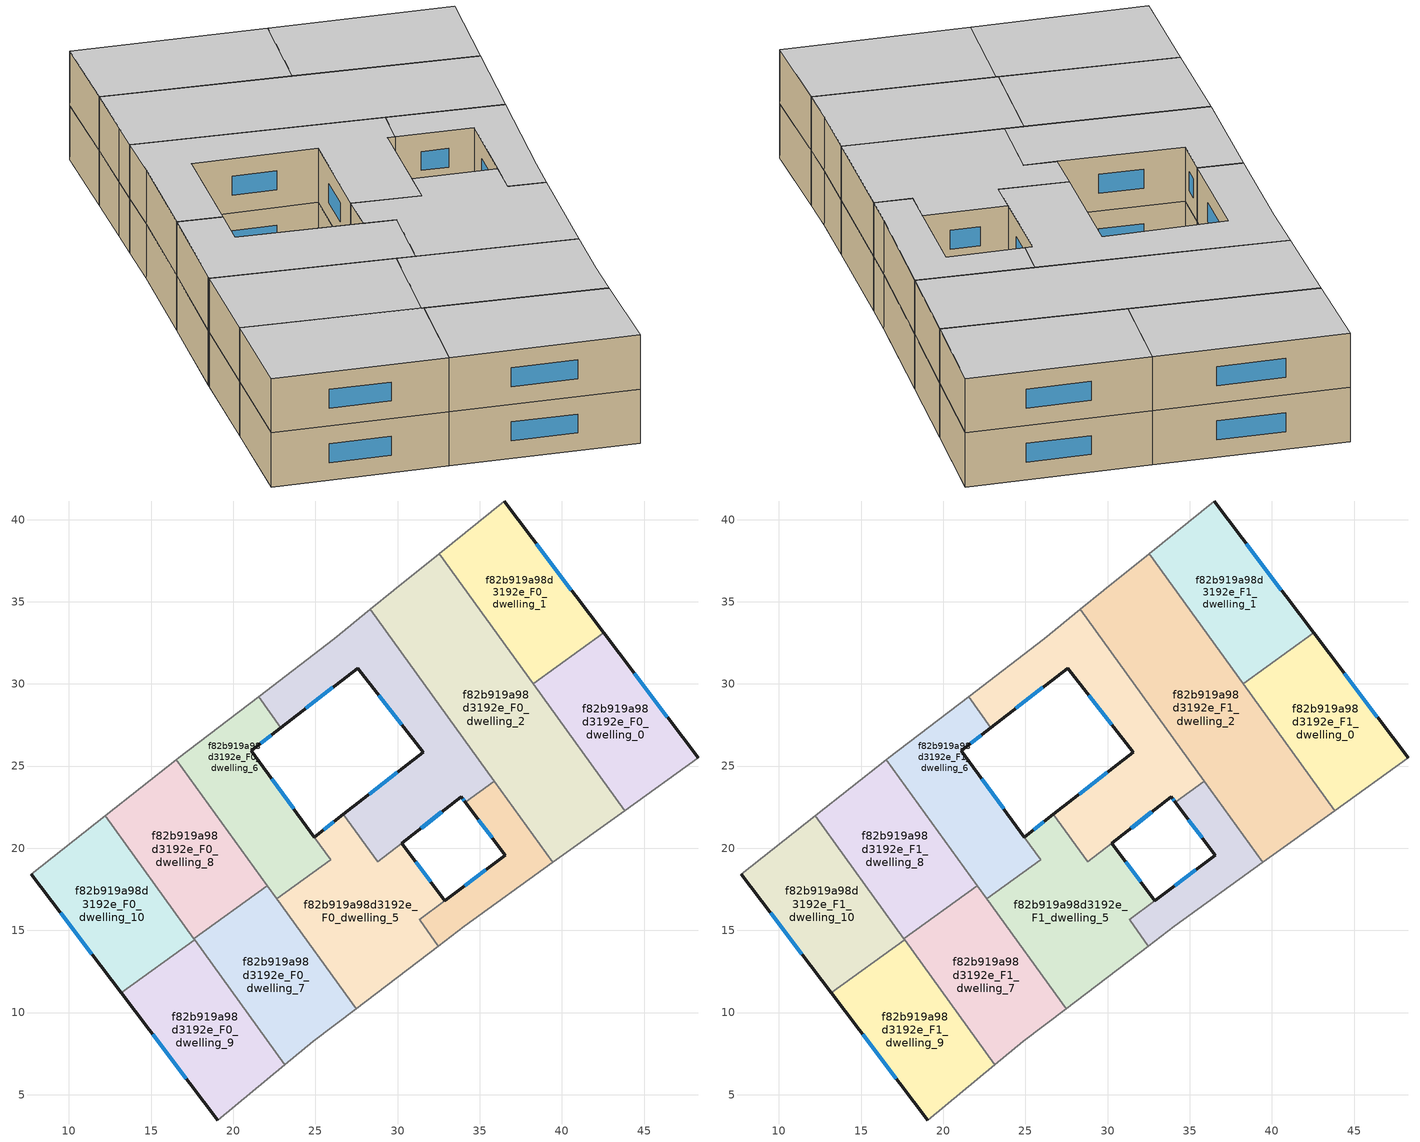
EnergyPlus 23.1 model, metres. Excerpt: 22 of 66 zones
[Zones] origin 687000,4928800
f82b919a98d3192e_F0_dwelling_0
 floor ground (EU_floor_Construction): 42.55,33.1 48.29,25.51 43.81,22.28 38.24,30 z0
 wall outside (EU_wall_Construction): 48.29,25.51 42.55,33.1 z0:3
 wall to f82b919a98d3192e_F0_dwelling_1 (EU_wall_Construction): 42.55,33.1 38.24,30 z0:3
 wall adiabatic (EU_wall_Construction): 43.81,22.28 48.29,25.51 z0:3
 wall to f82b919a98d3192e_F0_dwelling_2 (EU_wall_Construction): 38.24,30 43.81,22.28 z0:3
 window (EU_Window_Construction): 46.42,27.98 44.41,30.64 z0.98:2.02
f82b919a98d3192e_F0_dwelling_1
 floor ground (EU_floor_Construction): 36.48,41.13 42.55,33.1 38.24,30 32.53,37.94 z0
 wall outside (EU_wall_Construction): 42.55,33.1 36.48,41.13 z0:3
 wall adiabatic (EU_wall_Construction): 36.48,41.13 32.53,37.94 z0:3
 wall to f82b919a98d3192e_F0_dwelling_2 (EU_wall_Construction): 32.53,37.94 38.24,30 z0:3
 window (EU_Window_Construction): 40.57,35.71 38.45,38.52 z0.98:2.02
f82b919a98d3192e_F0_dwelling_10
 floor ground (EU_floor_Construction): 12.21,21.97 17.65,14.43 13.18,11.21 7.72,18.41 z0
 wall outside (EU_wall_Construction): 7.72,18.41 13.18,11.21 z0:3
 wall to f82b919a98d3192e_F0_dwelling_9 (EU_wall_Construction): 13.18,11.21 17.65,14.43 z0:3
 wall adiabatic (EU_wall_Construction): 12.21,21.97 7.72,18.41 z0:3
 wall to f82b919a98d3192e_F0_dwelling_8 (EU_wall_Construction): 17.59,14.5 12.21,21.97 z0:3
 wall to f82b919a98d3192e_F0_dwelling_7 (EU_wall_Construction): 17.65,14.43 17.59,14.5 z0:3
 window (EU_Window_Construction): 9.49,16.07 11.4,13.55 z0.98:2.02
f82b919a98d3192e_F0_dwelling_2
 floor ground (EU_floor_Construction): 32.53,37.94 43.81,22.28 39.45,19.14 28.34,34.55 29.78,35.71 z0
 wall adiabatic (EU_wall_Construction): 32.53,37.94 29.78,35.71 28.34,34.55 / 39.45,19.14 43.81,22.28 z0:3
 wall to f82b919a98d3192e_F0_dwelling_4 (EU_wall_Construction): 28.34,34.55 35.9,24.07 z0:3
 wall to f82b919a98d3192e_F0_dwelling_3 (EU_wall_Construction): 35.9,24.07 39.45,19.14 z0:3
f82b919a98d3192e_F0_dwelling_3
 floor ground (EU_floor_Construction): 35.9,24.07 39.45,19.14 34.06,15.24 32.49,14.05 31.33,15.64 36.55,19.58 34.13,22.79 z0
 wall outside (EU_wall_Construction): 34.13,22.79 36.55,19.58 32.88,16.82 z0:3
 wall to f82b919a98d3192e_F0_dwelling_4 (EU_wall_Construction): 35.9,24.07 34.13,22.79 z0:3
 wall adiabatic (EU_wall_Construction): 32.49,14.05 34.06,15.24 39.45,19.14 z0:3
 wall to f82b919a98d3192e_F0_dwelling_5 (EU_wall_Construction): 32.88,16.81 31.33,15.65 / 31.33,15.64 32.49,14.05 z0:3
 window (EU_Window_Construction): 35.35,18.68 34.07,17.72 / 34.91,21.75 35.76,20.63 z0.98:2.02
f82b919a98d3192e_F0_dwelling_4
 floor ground (EU_floor_Construction): 28.34,34.55 35.9,24.07 34.13,22.79 33.88,23.12 28.79,19.17 26.7,22.07 31.55,25.84 27.57,30.96 22.9,27.34 21.54,29.23 26.15,32.76 z0
 wall outside (EU_wall_Construction): 22.9,27.34 27.57,30.96 31.55,25.84 26.7,22.07 / 30.25,20.31 33.88,23.12 34.13,22.79 z0:3
 wall to f82b919a98d3192e_F0_dwelling_6 (EU_wall_Construction): 21.54,29.23 22.9,27.34 z0:3
 wall adiabatic (EU_wall_Construction): 28.34,34.55 26.15,32.76 21.54,29.23 z0:3
 wall to f82b919a98d3192e_F0_dwelling_5 (EU_wall_Construction): 26.7,22.07 28.79,19.17 30.25,20.31 z0:3
 window (EU_Window_Construction): 29.97,24.62 28.28,23.3 / 28.86,29.3 30.25,27.51 / 24.42,28.52 26.05,29.79 / 33.96,23.02 34.05,22.9 / 31.43,21.22 32.7,22.21 z0.98:2.02
f82b919a98d3192e_F0_dwelling_5
 floor ground (EU_floor_Construction): 30.26,20.3 32.88,16.81 31.33,15.65 32.49,14.05 27.48,10.23 22.64,16.93 25.93,19.3 24.92,20.68 26.7,22.07 28.8,19.17 z0
 wall outside (EU_wall_Construction): 26.7,22.07 24.92,20.68 / 32.88,16.81 30.26,20.3 z0:3
 wall adiabatic (EU_wall_Construction): 27.48,10.23 32.49,14.05 z0:3
 wall to f82b919a98d3192e_F0_dwelling_6 (EU_wall_Construction): 24.92,20.68 25.93,19.3 22.64,16.93 z0:3
 wall to f82b919a98d3192e_F0_dwelling_7 (EU_wall_Construction): 22.64,16.93 27.48,10.23 z0:3
 window (EU_Window_Construction): 26.12,21.62 25.5,21.13 / 32.02,17.95 31.11,19.17 z0.98:2.02
f82b919a98d3192e_F0_dwelling_6
 floor ground (EU_floor_Construction): 22.9,27.34 21.09,25.93 25.93,19.3 22.64,16.93 16.54,25.4 16.68,25.5 21.54,29.23 z0
 wall outside (EU_wall_Construction): 24.92,20.68 21.09,25.93 22.9,27.34 z0:3
 wall adiabatic (EU_wall_Construction): 21.54,29.23 16.68,25.5 16.54,25.4 z0:3
 wall to f82b919a98d3192e_F0_dwelling_8 (EU_wall_Construction): 16.54,25.4 22.07,17.73 z0:3
 wall to f82b919a98d3192e_F0_dwelling_7 (EU_wall_Construction): 22.07,17.73 22.64,16.93 z0:3
 window (EU_Window_Construction): 21.68,26.39 22.31,26.88 / 23.67,22.39 22.33,24.23 z0.98:2.02
f82b919a98d3192e_F0_dwelling_7
 floor ground (EU_floor_Construction): 22.07,17.73 27.48,10.23 24.88,8.25 23.13,6.82 17.59,14.5 z0
 wall adiabatic (EU_wall_Construction): 23.13,6.82 24.88,8.25 27.48,10.23 z0:3
 wall to f82b919a98d3192e_F0_dwelling_8 (EU_wall_Construction): 22.07,17.73 17.59,14.5 z0:3
 wall to f82b919a98d3192e_F0_dwelling_9 (EU_wall_Construction): 17.65,14.43 23.13,6.82 z0:3
f82b919a98d3192e_F0_dwelling_8
 floor ground (EU_floor_Construction): 16.54,25.4 22.07,17.73 17.59,14.5 12.21,21.97 z0
 wall adiabatic (EU_wall_Construction): 16.54,25.4 12.21,21.97 z0:3
f82b919a98d3192e_F0_dwelling_9
 floor ground (EU_floor_Construction): 17.65,14.43 23.13,6.82 19.06,3.46 13.18,11.21 z0
 wall outside (EU_wall_Construction): 13.18,11.21 19.06,3.46 z0:3
 wall adiabatic (EU_wall_Construction): 19.06,3.46 23.13,6.82 z0:3
 window (EU_Window_Construction): 15.09,8.69 17.15,5.98 z0.98:2.02
f82b919a98d3192e_F1_dwelling_0
 floor to f82b919a98d3192e_F0_dwelling_0 (EU_floor_Construction): 42.55,33.1 48.29,25.51 43.81,22.28 38.24,30 z3
 wall outside (EU_wall_Construction): 48.29,25.51 42.55,33.1 z3:6
 wall to f82b919a98d3192e_F1_dwelling_1 (EU_wall_Construction): 42.55,33.1 38.24,30 z3:6
 wall adiabatic (EU_wall_Construction): 43.81,22.28 48.29,25.51 z3:6
 wall to f82b919a98d3192e_F1_dwelling_2 (EU_wall_Construction): 38.24,30 43.81,22.28 z3:6
 window (EU_Window_Construction): 46.42,27.98 44.41,30.64 z3.98:5.02
 ceiling to f82b919a98d3192e_F2_dwelling_0 (EU_floor_Construction): 48.29,25.51 42.55,33.1 38.24,30 43.81,22.28 z6
f82b919a98d3192e_F1_dwelling_1
 floor to f82b919a98d3192e_F0_dwelling_1 (EU_floor_Construction): 36.48,41.13 42.55,33.1 38.24,30 32.53,37.94 z3
 wall outside (EU_wall_Construction): 42.55,33.1 36.48,41.13 z3:6
 wall adiabatic (EU_wall_Construction): 36.48,41.13 32.53,37.94 z3:6
 wall to f82b919a98d3192e_F1_dwelling_2 (EU_wall_Construction): 32.53,37.94 38.24,30 z3:6
 window (EU_Window_Construction): 40.57,35.71 38.45,38.52 z3.98:5.02
 ceiling to f82b919a98d3192e_F2_dwelling_1 (EU_floor_Construction): 42.55,33.1 36.48,41.13 32.53,37.94 38.24,30 z6
f82b919a98d3192e_F1_dwelling_10
 floor to f82b919a98d3192e_F0_dwelling_10 (EU_floor_Construction): 12.21,21.97 17.65,14.43 13.18,11.21 7.72,18.41 z3
 wall outside (EU_wall_Construction): 7.72,18.41 13.18,11.21 z3:6
 wall to f82b919a98d3192e_F1_dwelling_9 (EU_wall_Construction): 13.18,11.21 17.65,14.43 z3:6
 wall adiabatic (EU_wall_Construction): 12.21,21.97 7.72,18.41 z3:6
 wall to f82b919a98d3192e_F1_dwelling_8 (EU_wall_Construction): 17.59,14.5 12.21,21.97 z3:6
 wall to f82b919a98d3192e_F1_dwelling_7 (EU_wall_Construction): 17.65,14.43 17.59,14.5 z3:6
 window (EU_Window_Construction): 9.49,16.07 11.4,13.55 z3.98:5.02
 ceiling to f82b919a98d3192e_F2_dwelling_10 (EU_floor_Construction): 17.65,14.43 12.21,21.97 7.72,18.41 13.18,11.21 z6
f82b919a98d3192e_F1_dwelling_2
 floor to f82b919a98d3192e_F0_dwelling_2 (EU_floor_Construction): 32.53,37.94 43.81,22.28 39.45,19.14 28.34,34.55 29.78,35.71 z3
 wall adiabatic (EU_wall_Construction): 32.53,37.94 29.78,35.71 28.34,34.55 / 39.45,19.14 43.81,22.28 z3:6
 wall to f82b919a98d3192e_F1_dwelling_4 (EU_wall_Construction): 28.34,34.55 35.9,24.07 z3:6
 wall to f82b919a98d3192e_F1_dwelling_3 (EU_wall_Construction): 35.9,24.07 39.45,19.14 z3:6
 ceiling to f82b919a98d3192e_F2_dwelling_2 (EU_floor_Construction): 43.81,22.28 32.53,37.94 29.78,35.71 28.34,34.55 39.45,19.14 z6
f82b919a98d3192e_F1_dwelling_3
 floor to f82b919a98d3192e_F0_dwelling_3 (EU_floor_Construction): 35.9,24.07 39.45,19.14 34.06,15.24 32.49,14.05 31.33,15.64 36.55,19.58 34.13,22.79 z3
 wall outside (EU_wall_Construction): 34.13,22.79 36.55,19.58 32.88,16.82 z3:6
 wall to f82b919a98d3192e_F1_dwelling_4 (EU_wall_Construction): 35.9,24.07 34.13,22.79 z3:6
 wall adiabatic (EU_wall_Construction): 32.49,14.05 34.06,15.24 39.45,19.14 z3:6
 wall to f82b919a98d3192e_F1_dwelling_5 (EU_wall_Construction): 32.88,16.81 31.33,15.65 / 31.33,15.64 32.49,14.05 z3:6
 window (EU_Window_Construction): 35.35,18.68 34.07,17.72 / 34.91,21.75 35.76,20.63 z3.98:5.02
 ceiling to f82b919a98d3192e_F2_dwelling_3 (EU_floor_Construction): 39.45,19.14 35.9,24.07 34.13,22.79 36.55,19.58 31.33,15.64 32.49,14.05 34.06,15.24 z6
f82b919a98d3192e_F1_dwelling_4
 floor to f82b919a98d3192e_F0_dwelling_4 (EU_floor_Construction): 28.34,34.55 35.9,24.07 34.13,22.79 33.88,23.12 28.79,19.17 26.7,22.07 31.55,25.84 27.57,30.96 22.9,27.34 21.54,29.23 26.15,32.76 z3
 wall outside (EU_wall_Construction): 22.9,27.34 27.57,30.96 31.55,25.84 26.7,22.07 / 30.25,20.31 33.88,23.12 34.13,22.79 z3:6
 wall to f82b919a98d3192e_F1_dwelling_6 (EU_wall_Construction): 21.54,29.23 22.9,27.34 z3:6
 wall adiabatic (EU_wall_Construction): 28.34,34.55 26.15,32.76 21.54,29.23 z3:6
 wall to f82b919a98d3192e_F1_dwelling_5 (EU_wall_Construction): 26.7,22.07 28.79,19.17 30.25,20.31 z3:6
 window (EU_Window_Construction): 29.97,24.62 28.28,23.3 / 28.86,29.3 30.25,27.51 / 24.42,28.52 26.05,29.79 / 33.96,23.02 34.05,22.9 / 31.43,21.22 32.7,22.21 z3.98:5.02
 ceiling to f82b919a98d3192e_F2_dwelling_4 (EU_floor_Construction): 34.13,22.79 35.9,24.07 28.34,34.55 26.15,32.76 21.54,29.23 22.9,27.34 27.57,30.96 31.55,25.84 26.7,22.07 28.79,19.17 33.88,23.12 z6
f82b919a98d3192e_F1_dwelling_5
 floor to f82b919a98d3192e_F0_dwelling_5 (EU_floor_Construction): 30.26,20.3 32.88,16.81 31.33,15.65 32.49,14.05 27.48,10.23 22.64,16.93 25.93,19.3 24.92,20.68 26.7,22.07 28.8,19.17 z3
 wall outside (EU_wall_Construction): 26.7,22.07 24.92,20.68 / 32.88,16.81 30.26,20.3 z3:6
 wall adiabatic (EU_wall_Construction): 27.48,10.23 32.49,14.05 z3:6
 wall to f82b919a98d3192e_F1_dwelling_6 (EU_wall_Construction): 24.92,20.68 25.93,19.3 22.64,16.93 z3:6
 wall to f82b919a98d3192e_F1_dwelling_7 (EU_wall_Construction): 22.64,16.93 27.48,10.23 z3:6
 window (EU_Window_Construction): 26.12,21.62 25.5,21.13 / 32.02,17.95 31.11,19.17 z3.98:5.02
 ceiling to f82b919a98d3192e_F2_dwelling_5 (EU_floor_Construction): 32.49,14.05 31.33,15.65 32.88,16.81 30.26,20.3 28.8,19.17 26.7,22.07 24.92,20.68 25.93,19.3 22.64,16.93 27.48,10.23 z6
f82b919a98d3192e_F1_dwelling_6
 floor to f82b919a98d3192e_F0_dwelling_6 (EU_floor_Construction): 22.9,27.34 21.09,25.93 25.93,19.3 22.64,16.93 16.54,25.4 16.68,25.5 21.54,29.23 z3
 wall outside (EU_wall_Construction): 24.92,20.68 21.09,25.93 22.9,27.34 z3:6
 wall adiabatic (EU_wall_Construction): 21.54,29.23 16.68,25.5 16.54,25.4 z3:6
 wall to f82b919a98d3192e_F1_dwelling_8 (EU_wall_Construction): 16.54,25.4 22.07,17.73 z3:6
 wall to f82b919a98d3192e_F1_dwelling_7 (EU_wall_Construction): 22.07,17.73 22.64,16.93 z3:6
 window (EU_Window_Construction): 21.68,26.39 22.31,26.88 / 23.67,22.39 22.33,24.23 z3.98:5.02
 ceiling to f82b919a98d3192e_F2_dwelling_6 (EU_floor_Construction): 25.93,19.3 21.09,25.93 22.9,27.34 21.54,29.23 16.68,25.5 16.54,25.4 22.64,16.93 z6
f82b919a98d3192e_F1_dwelling_7
 floor to f82b919a98d3192e_F0_dwelling_7 (EU_floor_Construction): 22.07,17.73 27.48,10.23 24.88,8.25 23.13,6.82 17.59,14.5 z3
 wall adiabatic (EU_wall_Construction): 23.13,6.82 24.88,8.25 27.48,10.23 z3:6
 wall to f82b919a98d3192e_F1_dwelling_8 (EU_wall_Construction): 22.07,17.73 17.59,14.5 z3:6
 wall to f82b919a98d3192e_F1_dwelling_9 (EU_wall_Construction): 17.65,14.43 23.13,6.82 z3:6
 ceiling to f82b919a98d3192e_F2_dwelling_7 (EU_floor_Construction): 24.88,8.25 27.48,10.23 22.07,17.73 17.59,14.5 23.13,6.82 z6
f82b919a98d3192e_F1_dwelling_8
 floor to f82b919a98d3192e_F0_dwelling_8 (EU_floor_Construction): 16.54,25.4 22.07,17.73 17.59,14.5 12.21,21.97 z3
 wall adiabatic (EU_wall_Construction): 16.54,25.4 12.21,21.97 z3:6
 ceiling to f82b919a98d3192e_F2_dwelling_8 (EU_floor_Construction): 22.07,17.73 16.54,25.4 12.21,21.97 17.59,14.5 z6
f82b919a98d3192e_F1_dwelling_9
 floor to f82b919a98d3192e_F0_dwelling_9 (EU_floor_Construction): 17.65,14.43 23.13,6.82 19.06,3.46 13.18,11.21 z3
 wall outside (EU_wall_Construction): 13.18,11.21 19.06,3.46 z3:6
 wall adiabatic (EU_wall_Construction): 19.06,3.46 23.13,6.82 z3:6
 window (EU_Window_Construction): 15.09,8.69 17.15,5.98 z3.98:5.02
 ceiling to f82b919a98d3192e_F2_dwelling_9 (EU_floor_Construction): 23.13,6.82 17.65,14.43 13.18,11.21 19.06,3.46 z6
[Building]
EU S2 Campaign: North Axis=0; Terrain=City; Solar Distribution=FullExterior
[Site:Location]
Bologna: Latitude=44.5; Longitude=11.25; Time Zone=1; Elevation=37
[SizingPeriod:WeatherFileDays]
AnnualSizingPeriod: Begin Month=1; Begin Day of Month=1; End Month=12; End Day of Month=31; Day of Week for Start Day=Monday; Use Weather File Daylight Saving Period=No; Use Weather File Rain and Snow Indicators=No
[MATERIAL]
EU_InternalMass_Material: Roughness=MediumRough; Thickness=0.1; Conductivity=1; Density=1800; Specific Heat=900; Thermal Absorptance=0.9; Solar Absorptance=0.7; Visible Absorptance=0.7
[MATERIAL:NOMASS] Roughness=MediumRough; Thermal Absorptance=0.9; Solar Absorptance=0.7; Visible Absorptance=0.7
Name | Thermal Resistance
EU_wall_NoMass | 0.905828
EU_floor_NoMass | 0.67114
[WINDOWMATERIAL:SIMPLEGLAZINGSYSTEM]
EU_Window_SimpleGlazing: UFactor=4.52486; Solar Heat Gain Coefficient=0.85; Visible Transmittance=0.85
[CONSTRUCTION]
EU_wall_Construction: EU_wall_NoMass
EU_floor_Construction: EU_floor_NoMass
EU_Window_Construction: EU_Window_SimpleGlazing
EU_InternalMass_Construction: EU_InternalMass_Material
[ZONE] Type=1; Multiplier=1; Ceiling Height=autocalculate; Floor Area=autocalculate; Part of Total Floor Area=Yes
Name | Volume
f82b919a98d3192e_F0_dwelling_0; f82b919a98d3192e_F1_dwelling_0 | 154.445
f82b919a98d3192e_F0_dwelling_1; f82b919a98d3192e_F1_dwelling_1 | 154.464
f82b919a98d3192e_F0_dwelling_10; f82b919a98d3192e_F1_dwelling_10 | 154.474
f82b919a98d3192e_F0_dwelling_2; f82b919a98d3192e_F1_dwelling_2 | 308.917
f82b919a98d3192e_F0_dwelling_3; f82b919a98d3192e_F1_dwelling_3 | 77.8586
f82b919a98d3192e_F0_dwelling_4; f82b919a98d3192e_F1_dwelling_4 | 206.281
f82b919a98d3192e_F0_dwelling_5; f82b919a98d3192e_F1_dwelling_5 | 191.014
f82b919a98d3192e_F0_dwelling_6; f82b919a98d3192e_F1_dwelling_6 | 142.597
f82b919a98d3192e_F0_dwelling_7; f82b919a98d3192e_F1_dwelling_7; f82b919a98d3192e_F0_dwelling_8; f82b919a98d3192e_F1_dwelling_8 | 154.469
f82b919a98d3192e_F0_dwelling_9; f82b919a98d3192e_F1_dwelling_9 | 154.449
[INTERNALMASS] Construction=EU_InternalMass_Construction
Name | Zone or ZoneList | Surface Area
f82b919a98d3192e_F0_dwelling_0_EU_InternalMass | f82b919a98d3192e_F0_dwelling_0 | 51.4819
f82b919a98d3192e_F0_dwelling_1_EU_InternalMass | f82b919a98d3192e_F0_dwelling_1 | 51.488
f82b919a98d3192e_F0_dwelling_2_EU_InternalMass | f82b919a98d3192e_F0_dwelling_2 | 102.972
f82b919a98d3192e_F0_dwelling_3_EU_InternalMass | f82b919a98d3192e_F0_dwelling_3 | 25.9653
f82b919a98d3192e_F0_dwelling_4_EU_InternalMass | f82b919a98d3192e_F0_dwelling_4 | 68.7755
f82b919a98d3192e_F0_dwelling_5_EU_InternalMass | f82b919a98d3192e_F0_dwelling_5 | 63.6715
f82b919a98d3192e_F0_dwelling_6_EU_InternalMass | f82b919a98d3192e_F0_dwelling_6 | 47.5311
f82b919a98d3192e_F0_dwelling_7_EU_InternalMass | f82b919a98d3192e_F0_dwelling_7 | 51.4892
f82b919a98d3192e_F0_dwelling_8_EU_InternalMass | f82b919a98d3192e_F0_dwelling_8 | 51.4898
f82b919a98d3192e_F0_dwelling_9_EU_InternalMass | f82b919a98d3192e_F0_dwelling_9 | 51.4828
f82b919a98d3192e_F0_dwelling_10_EU_InternalMass | f82b919a98d3192e_F0_dwelling_10 | 51.4912
f82b919a98d3192e_F1_dwelling_0_EU_InternalMass | f82b919a98d3192e_F1_dwelling_0 | 51.4819
f82b919a98d3192e_F1_dwelling_1_EU_InternalMass | f82b919a98d3192e_F1_dwelling_1 | 51.488
f82b919a98d3192e_F1_dwelling_2_EU_InternalMass | f82b919a98d3192e_F1_dwelling_2 | 102.972
f82b919a98d3192e_F1_dwelling_3_EU_InternalMass | f82b919a98d3192e_F1_dwelling_3 | 25.9653
f82b919a98d3192e_F1_dwelling_4_EU_InternalMass | f82b919a98d3192e_F1_dwelling_4 | 68.7755
f82b919a98d3192e_F1_dwelling_5_EU_InternalMass | f82b919a98d3192e_F1_dwelling_5 | 63.6715
f82b919a98d3192e_F1_dwelling_6_EU_InternalMass | f82b919a98d3192e_F1_dwelling_6 | 47.5311
f82b919a98d3192e_F1_dwelling_7_EU_InternalMass | f82b919a98d3192e_F1_dwelling_7 | 51.4892
f82b919a98d3192e_F1_dwelling_8_EU_InternalMass | f82b919a98d3192e_F1_dwelling_8 | 51.4898
f82b919a98d3192e_F1_dwelling_9_EU_InternalMass | f82b919a98d3192e_F1_dwelling_9 | 51.4828
f82b919a98d3192e_F1_dwelling_10_EU_InternalMass | f82b919a98d3192e_F1_dwelling_10 | 51.4912
[OTHEREQUIPMENT] Fuel Type=Electricity; Design Level Calculation Method=Watts/Area; Power per Zone Floor Area=1; Fraction Latent=0; Fraction Radiant=0; Fraction Lost=0; Carbon Dioxide Generation Rate=0; EndUse Subcategory=EU_Step8_InternalGains
Name | Zone or ZoneList or Space or SpaceList | Schedule
EU_Step8_InternalGain_f82b919a98d3192e_F0_dwelling_0_f000 | f82b919a98d3192e_F0_dwelling_0 | EU_Step8_GainSchedule_f82b919a98d3192e_F0_dwelling_0_f000
EU_Step8_InternalGain_f82b919a98d3192e_F0_dwelling_1_f000 | f82b919a98d3192e_F0_dwelling_1 | EU_Step8_GainSchedule_f82b919a98d3192e_F0_dwelling_1_f000
EU_Step8_InternalGain_f82b919a98d3192e_F0_dwelling_2_f000 | f82b919a98d3192e_F0_dwelling_2 | EU_Step8_GainSchedule_f82b919a98d3192e_F0_dwelling_2_f000
EU_Step8_InternalGain_f82b919a98d3192e_F0_dwelling_3_f000 | f82b919a98d3192e_F0_dwelling_3 | EU_Step8_GainSchedule_f82b919a98d3192e_F0_dwelling_3_f000
EU_Step8_InternalGain_f82b919a98d3192e_F0_dwelling_4_f000 | f82b919a98d3192e_F0_dwelling_4 | EU_Step8_GainSchedule_f82b919a98d3192e_F0_dwelling_4_f000
EU_Step8_InternalGain_f82b919a98d3192e_F0_dwelling_5_f000 | f82b919a98d3192e_F0_dwelling_5 | EU_Step8_GainSchedule_f82b919a98d3192e_F0_dwelling_5_f000
EU_Step8_InternalGain_f82b919a98d3192e_F0_dwelling_6_f000 | f82b919a98d3192e_F0_dwelling_6 | EU_Step8_GainSchedule_f82b919a98d3192e_F0_dwelling_6_f000
EU_Step8_InternalGain_f82b919a98d3192e_F0_dwelling_7_f000 | f82b919a98d3192e_F0_dwelling_7 | EU_Step8_GainSchedule_f82b919a98d3192e_F0_dwelling_7_f000
EU_Step8_InternalGain_f82b919a98d3192e_F0_dwelling_8_f000 | f82b919a98d3192e_F0_dwelling_8 | EU_Step8_GainSchedule_f82b919a98d3192e_F0_dwelling_8_f000
EU_Step8_InternalGain_f82b919a98d3192e_F0_dwelling_9_f000 | f82b919a98d3192e_F0_dwelling_9 | EU_Step8_GainSchedule_f82b919a98d3192e_F0_dwelling_9_f000
EU_Step8_InternalGain_f82b919a98d3192e_F0_dwelling_10_f000 | f82b919a98d3192e_F0_dwelling_10 | EU_Step8_GainSchedule_f82b919a98d3192e_F0_dwelling_10_f000
EU_Step8_InternalGain_f82b919a98d3192e_F1_dwelling_0_f000 | f82b919a98d3192e_F1_dwelling_0 | EU_Step8_GainSchedule_f82b919a98d3192e_F1_dwelling_0_f000
EU_Step8_InternalGain_f82b919a98d3192e_F1_dwelling_1_f000 | f82b919a98d3192e_F1_dwelling_1 | EU_Step8_GainSchedule_f82b919a98d3192e_F1_dwelling_1_f000
EU_Step8_InternalGain_f82b919a98d3192e_F1_dwelling_2_f000 | f82b919a98d3192e_F1_dwelling_2 | EU_Step8_GainSchedule_f82b919a98d3192e_F1_dwelling_2_f000
EU_Step8_InternalGain_f82b919a98d3192e_F1_dwelling_3_f000 | f82b919a98d3192e_F1_dwelling_3 | EU_Step8_GainSchedule_f82b919a98d3192e_F1_dwelling_3_f000
EU_Step8_InternalGain_f82b919a98d3192e_F1_dwelling_4_f000 | f82b919a98d3192e_F1_dwelling_4 | EU_Step8_GainSchedule_f82b919a98d3192e_F1_dwelling_4_f000
EU_Step8_InternalGain_f82b919a98d3192e_F1_dwelling_5_f000 | f82b919a98d3192e_F1_dwelling_5 | EU_Step8_GainSchedule_f82b919a98d3192e_F1_dwelling_5_f000
EU_Step8_InternalGain_f82b919a98d3192e_F1_dwelling_6_f000 | f82b919a98d3192e_F1_dwelling_6 | EU_Step8_GainSchedule_f82b919a98d3192e_F1_dwelling_6_f000
EU_Step8_InternalGain_f82b919a98d3192e_F1_dwelling_7_f000 | f82b919a98d3192e_F1_dwelling_7 | EU_Step8_GainSchedule_f82b919a98d3192e_F1_dwelling_7_f000
EU_Step8_InternalGain_f82b919a98d3192e_F1_dwelling_8_f000 | f82b919a98d3192e_F1_dwelling_8 | EU_Step8_GainSchedule_f82b919a98d3192e_F1_dwelling_8_f000
EU_Step8_InternalGain_f82b919a98d3192e_F1_dwelling_9_f000 | f82b919a98d3192e_F1_dwelling_9 | EU_Step8_GainSchedule_f82b919a98d3192e_F1_dwelling_9_f000
EU_Step8_InternalGain_f82b919a98d3192e_F1_dwelling_10_f000 | f82b919a98d3192e_F1_dwelling_10 | EU_Step8_GainSchedule_f82b919a98d3192e_F1_dwelling_10_f000
[ZONEVENTILATION:DESIGNFLOWRATE] Schedule=EU_AlwaysOn; Design Flow Rate Calculation Method=AirChanges/Hour; Air Changes per Hour=0.73129; Ventilation Type=Natural; Fan Pressure Rise=0; Fan Total Efficiency=1; Constant Term Coefficient=1; Temperature Term Coefficient=0; Velocity Term Coefficient=0; Velocity Squared Term Coefficient=0; Minimum Indoor Temperature=-100; Maximum Indoor Temperature=100; Delta Temperature=-100; Minimum Outdoor Temperature=-100; Maximum Outdoor Temperature=100; Maximum Wind Speed=40
Name | Zone or ZoneList or Space or SpaceList
EU_ConstantAir_f82b919a98d3192e_F0_dwelling_0 | f82b919a98d3192e_F0_dwelling_0
EU_ConstantAir_f82b919a98d3192e_F0_dwelling_1 | f82b919a98d3192e_F0_dwelling_1
EU_ConstantAir_f82b919a98d3192e_F0_dwelling_2 | f82b919a98d3192e_F0_dwelling_2
EU_ConstantAir_f82b919a98d3192e_F0_dwelling_3 | f82b919a98d3192e_F0_dwelling_3
EU_ConstantAir_f82b919a98d3192e_F0_dwelling_4 | f82b919a98d3192e_F0_dwelling_4
EU_ConstantAir_f82b919a98d3192e_F0_dwelling_5 | f82b919a98d3192e_F0_dwelling_5
EU_ConstantAir_f82b919a98d3192e_F0_dwelling_6 | f82b919a98d3192e_F0_dwelling_6
EU_ConstantAir_f82b919a98d3192e_F0_dwelling_7 | f82b919a98d3192e_F0_dwelling_7
EU_ConstantAir_f82b919a98d3192e_F0_dwelling_8 | f82b919a98d3192e_F0_dwelling_8
EU_ConstantAir_f82b919a98d3192e_F0_dwelling_9 | f82b919a98d3192e_F0_dwelling_9
EU_ConstantAir_f82b919a98d3192e_F0_dwelling_10 | f82b919a98d3192e_F0_dwelling_10
EU_ConstantAir_f82b919a98d3192e_F1_dwelling_0 | f82b919a98d3192e_F1_dwelling_0
EU_ConstantAir_f82b919a98d3192e_F1_dwelling_1 | f82b919a98d3192e_F1_dwelling_1
EU_ConstantAir_f82b919a98d3192e_F1_dwelling_2 | f82b919a98d3192e_F1_dwelling_2
EU_ConstantAir_f82b919a98d3192e_F1_dwelling_3 | f82b919a98d3192e_F1_dwelling_3
EU_ConstantAir_f82b919a98d3192e_F1_dwelling_4 | f82b919a98d3192e_F1_dwelling_4
EU_ConstantAir_f82b919a98d3192e_F1_dwelling_5 | f82b919a98d3192e_F1_dwelling_5
EU_ConstantAir_f82b919a98d3192e_F1_dwelling_6 | f82b919a98d3192e_F1_dwelling_6
EU_ConstantAir_f82b919a98d3192e_F1_dwelling_7 | f82b919a98d3192e_F1_dwelling_7
EU_ConstantAir_f82b919a98d3192e_F1_dwelling_8 | f82b919a98d3192e_F1_dwelling_8
EU_ConstantAir_f82b919a98d3192e_F1_dwelling_9 | f82b919a98d3192e_F1_dwelling_9
EU_ConstantAir_f82b919a98d3192e_F1_dwelling_10 | f82b919a98d3192e_F1_dwelling_10
[HVACTEMPLATE:THERMOSTAT] Constant Heating Setpoint=20; Constant Cooling Setpoint=50
EU_HeatOnly_f82b919a98d3192e_F0_dwelling_0; EU_HeatOnly_f82b919a98d3192e_F0_dwelling_1; EU_HeatOnly_f82b919a98d3192e_F0_dwelling_2; EU_HeatOnly_f82b919a98d3192e_F0_dwelling_3; EU_HeatOnly_f82b919a98d3192e_F0_dwelling_4; EU_HeatOnly_f82b919a98d3192e_F0_dwelling_5; EU_HeatOnly_f82b919a98d3192e_F0_dwelling_6; EU_HeatOnly_f82b919a98d3192e_F0_dwelling_7; EU_HeatOnly_f82b919a98d3192e_F0_dwelling_8; EU_HeatOnly_f82b919a98d3192e_F0_dwelling_9; EU_HeatOnly_f82b919a98d3192e_F0_dwelling_10; EU_HeatOnly_f82b919a98d3192e_F1_dwelling_0; EU_HeatOnly_f82b919a98d3192e_F1_dwelling_1; EU_HeatOnly_f82b919a98d3192e_F1_dwelling_2; EU_HeatOnly_f82b919a98d3192e_F1_dwelling_3; EU_HeatOnly_f82b919a98d3192e_F1_dwelling_4; EU_HeatOnly_f82b919a98d3192e_F1_dwelling_5; EU_HeatOnly_f82b919a98d3192e_F1_dwelling_6; EU_HeatOnly_f82b919a98d3192e_F1_dwelling_7; EU_HeatOnly_f82b919a98d3192e_F1_dwelling_8; EU_HeatOnly_f82b919a98d3192e_F1_dwelling_9; EU_HeatOnly_f82b919a98d3192e_F1_dwelling_10; EU_HeatOnly_f82b919a98d3192e_F2_dwelling_0; EU_HeatOnly_f82b919a98d3192e_F2_dwelling_1; EU_HeatOnly_f82b919a98d3192e_F2_dwelling_2; EU_HeatOnly_f82b919a98d3192e_F2_dwelling_3; EU_HeatOnly_f82b919a98d3192e_F2_dwelling_4; EU_HeatOnly_f82b919a98d3192e_F2_dwelling_5; EU_HeatOnly_f82b919a98d3192e_F2_dwelling_6; EU_HeatOnly_f82b919a98d3192e_F2_dwelling_7; EU_HeatOnly_f82b919a98d3192e_F2_dwelling_8; EU_HeatOnly_f82b919a98d3192e_F2_dwelling_9; EU_HeatOnly_f82b919a98d3192e_F2_dwelling_10; EU_HeatOnly_f82b919a98d3192e_F3_dwelling_0; EU_HeatOnly_f82b919a98d3192e_F3_dwelling_1; EU_HeatOnly_f82b919a98d3192e_F3_dwelling_2; EU_HeatOnly_f82b919a98d3192e_F3_dwelling_3; EU_HeatOnly_f82b919a98d3192e_F3_dwelling_4; EU_HeatOnly_f82b919a98d3192e_F3_dwelling_5; EU_HeatOnly_f82b919a98d3192e_F3_dwelling_6; EU_HeatOnly_f82b919a98d3192e_F3_dwelling_7; EU_HeatOnly_f82b919a98d3192e_F3_dwelling_8; EU_HeatOnly_f82b919a98d3192e_F3_dwelling_9; EU_HeatOnly_f82b919a98d3192e_F3_dwelling_10; EU_HeatOnly_f82b919a98d3192e_F4_dwelling_0; EU_HeatOnly_f82b919a98d3192e_F4_dwelling_1; EU_HeatOnly_f82b919a98d3192e_F4_dwelling_2; EU_HeatOnly_f82b919a98d3192e_F4_dwelling_3; EU_HeatOnly_f82b919a98d3192e_F4_dwelling_4; EU_HeatOnly_f82b919a98d3192e_F4_dwelling_5; EU_HeatOnly_f82b919a98d3192e_F4_dwelling_6; EU_HeatOnly_f82b919a98d3192e_F4_dwelling_7; EU_HeatOnly_f82b919a98d3192e_F4_dwelling_8; EU_HeatOnly_f82b919a98d3192e_F4_dwelling_9; EU_HeatOnly_f82b919a98d3192e_F4_dwelling_10; EU_HeatOnly_f82b919a98d3192e_F5_dwelling_0; EU_HeatOnly_f82b919a98d3192e_F5_dwelling_1; EU_HeatOnly_f82b919a98d3192e_F5_dwelling_2; EU_HeatOnly_f82b919a98d3192e_F5_dwelling_3; EU_HeatOnly_f82b919a98d3192e_F5_dwelling_4; EU_HeatOnly_f82b919a98d3192e_F5_dwelling_5; EU_HeatOnly_f82b919a98d3192e_F5_dwelling_6; EU_HeatOnly_f82b919a98d3192e_F5_dwelling_7; EU_HeatOnly_f82b919a98d3192e_F5_dwelling_8; EU_HeatOnly_f82b919a98d3192e_F5_dwelling_9; EU_HeatOnly_f82b919a98d3192e_F5_dwelling_10
[HVACTEMPLATE:ZONE:IDEALLOADSAIRSYSTEM] System Availability Schedule=EU_AlwaysOn; Maximum Heating Supply Air Temperature=50; Minimum Cooling Supply Air Temperature=13; Maximum Heating Supply Air Humidity Ratio=0.0156; Minimum Cooling Supply Air Humidity Ratio=0.0077; Heating Limit=NoLimit; Cooling Limit=NoLimit; Heating Availability Schedule=EU_AlwaysOn; Cooling Availability Schedule=EU_CoolingOff; Dehumidification Control Type=ConstantSensibleHeatRatio; Cooling Sensible Heat Ratio=0.7; Dehumidification Setpoint=60; Humidification Control Type=None; Humidification Setpoint=30; Outdoor Air Method=None; Outdoor Air Flow Rate per Person=0.00944; Outdoor Air Flow Rate per Zone Floor Area=0; Outdoor Air Flow Rate per Zone=0; Demand Controlled Ventilation Type=None; Outdoor Air Economizer Type=NoEconomizer; Heat Recovery Type=None; Sensible Heat Recovery Effectiveness=0.7; Latent Heat Recovery Effectiveness=0.65
Name | Template Thermostat
f82b919a98d3192e_F0_dwelling_0 | EU_HeatOnly_f82b919a98d3192e_F0_dwelling_0
f82b919a98d3192e_F0_dwelling_1 | EU_HeatOnly_f82b919a98d3192e_F0_dwelling_1
f82b919a98d3192e_F0_dwelling_2 | EU_HeatOnly_f82b919a98d3192e_F0_dwelling_2
f82b919a98d3192e_F0_dwelling_3 | EU_HeatOnly_f82b919a98d3192e_F0_dwelling_3
f82b919a98d3192e_F0_dwelling_4 | EU_HeatOnly_f82b919a98d3192e_F0_dwelling_4
f82b919a98d3192e_F0_dwelling_5 | EU_HeatOnly_f82b919a98d3192e_F0_dwelling_5
f82b919a98d3192e_F0_dwelling_6 | EU_HeatOnly_f82b919a98d3192e_F0_dwelling_6
f82b919a98d3192e_F0_dwelling_7 | EU_HeatOnly_f82b919a98d3192e_F0_dwelling_7
f82b919a98d3192e_F0_dwelling_8 | EU_HeatOnly_f82b919a98d3192e_F0_dwelling_8
f82b919a98d3192e_F0_dwelling_9 | EU_HeatOnly_f82b919a98d3192e_F0_dwelling_9
f82b919a98d3192e_F0_dwelling_10 | EU_HeatOnly_f82b919a98d3192e_F0_dwelling_10
f82b919a98d3192e_F1_dwelling_0 | EU_HeatOnly_f82b919a98d3192e_F1_dwelling_0
f82b919a98d3192e_F1_dwelling_1 | EU_HeatOnly_f82b919a98d3192e_F1_dwelling_1
f82b919a98d3192e_F1_dwelling_2 | EU_HeatOnly_f82b919a98d3192e_F1_dwelling_2
f82b919a98d3192e_F1_dwelling_3 | EU_HeatOnly_f82b919a98d3192e_F1_dwelling_3
f82b919a98d3192e_F1_dwelling_4 | EU_HeatOnly_f82b919a98d3192e_F1_dwelling_4
f82b919a98d3192e_F1_dwelling_5 | EU_HeatOnly_f82b919a98d3192e_F1_dwelling_5
f82b919a98d3192e_F1_dwelling_6 | EU_HeatOnly_f82b919a98d3192e_F1_dwelling_6
f82b919a98d3192e_F1_dwelling_7 | EU_HeatOnly_f82b919a98d3192e_F1_dwelling_7
f82b919a98d3192e_F1_dwelling_8 | EU_HeatOnly_f82b919a98d3192e_F1_dwelling_8
f82b919a98d3192e_F1_dwelling_9 | EU_HeatOnly_f82b919a98d3192e_F1_dwelling_9
f82b919a98d3192e_F1_dwelling_10 | EU_HeatOnly_f82b919a98d3192e_F1_dwelling_10
[SIZING:ZONE] Zone Cooling Design Supply Air Temperature Input Method=SupplyAirTemperature; Zone Cooling Design Supply Air Temperature=13; Zone Heating Design Supply Air Temperature Input Method=SupplyAirTemperature; Zone Heating Design Supply Air Temperature=50; Zone Cooling Design Supply Air Humidity Ratio=0.008; Zone Heating Design Supply Air Humidity Ratio=0.008; Cooling Design Air Flow Method=DesignDay; Cooling Design Air Flow Rate=0; Cooling Minimum Air Flow per Zone Floor Area=0.000762; Cooling Minimum Air Flow=0; Cooling Minimum Air Flow Fraction=0.2; Heating Design Air Flow Method=DesignDay; Heating Design Air Flow Rate=0; Heating Maximum Air Flow per Zone Floor Area=0.002032; Heating Maximum Air Flow=0.141576; Heating Maximum Air Flow Fraction=0.3; Account for Dedicated Outdoor Air System=No; Dedicated Outdoor Air System Control Strategy=NeutralSupplyAir; Dedicated Outdoor Air Low Setpoint Temperature for Design=autosize; Dedicated Outdoor Air High Setpoint Temperature for Design=autosize; Zone Load Sizing Method=Sensible Load Only No Latent Load; Zone Latent Cooling Design Supply Air Humidity Ratio Input Method=HumidityRatioDifference; Zone Cooling Design Supply Air Humidity Ratio Difference=0.005; Zone Latent Heating Design Supply Air Humidity Ratio Input Method=HumidityRatioDifference; Zone Humidification Design Supply Air Humidity Ratio Difference=0.005
f82b919a98d3192e_F0_dwelling_0; f82b919a98d3192e_F0_dwelling_1; f82b919a98d3192e_F0_dwelling_2; f82b919a98d3192e_F0_dwelling_3; f82b919a98d3192e_F0_dwelling_4; f82b919a98d3192e_F0_dwelling_5; f82b919a98d3192e_F0_dwelling_6; f82b919a98d3192e_F0_dwelling_7; f82b919a98d3192e_F0_dwelling_8; f82b919a98d3192e_F0_dwelling_9; f82b919a98d3192e_F0_dwelling_10; f82b919a98d3192e_F1_dwelling_0; f82b919a98d3192e_F1_dwelling_1; f82b919a98d3192e_F1_dwelling_2; f82b919a98d3192e_F1_dwelling_3; f82b919a98d3192e_F1_dwelling_4; f82b919a98d3192e_F1_dwelling_5; f82b919a98d3192e_F1_dwelling_6; f82b919a98d3192e_F1_dwelling_7; f82b919a98d3192e_F1_dwelling_8; f82b919a98d3192e_F1_dwelling_9; f82b919a98d3192e_F1_dwelling_10
[SCHEDULE:CONSTANT]
Name | Hourly Value
EU_AlwaysOn | 1
EU_CoolingOff | 0
[SCHEDULE:FILE] Column Number=1; Rows to Skip at Top=0; Number of Hours of Data=8760; Column Separator=Comma; Interpolate to Timestep=No; Minutes per Item=60; Adjust Schedule for Daylight Savings=Yes
Name | File
EU_Step8_GainSchedule_f82b919a98d3192e_F0_dwelling_0_f000 | ../../schedules/f82b919a98d3192e/f82b919a98d3192e_F0_dwelling_0_f000_gain.csv
EU_Step8_GainSchedule_f82b919a98d3192e_F0_dwelling_1_f000 | ../../schedules/f82b919a98d3192e/f82b919a98d3192e_F0_dwelling_1_f000_gain.csv
EU_Step8_GainSchedule_f82b919a98d3192e_F0_dwelling_2_f000 | ../../schedules/f82b919a98d3192e/f82b919a98d3192e_F0_dwelling_2_f000_gain.csv
EU_Step8_GainSchedule_f82b919a98d3192e_F0_dwelling_3_f000 | ../../schedules/f82b919a98d3192e/f82b919a98d3192e_F0_dwelling_3_f000_gain.csv
EU_Step8_GainSchedule_f82b919a98d3192e_F0_dwelling_4_f000 | ../../schedules/f82b919a98d3192e/f82b919a98d3192e_F0_dwelling_4_f000_gain.csv
EU_Step8_GainSchedule_f82b919a98d3192e_F0_dwelling_5_f000 | ../../schedules/f82b919a98d3192e/f82b919a98d3192e_F0_dwelling_5_f000_gain.csv
EU_Step8_GainSchedule_f82b919a98d3192e_F0_dwelling_6_f000 | ../../schedules/f82b919a98d3192e/f82b919a98d3192e_F0_dwelling_6_f000_gain.csv
EU_Step8_GainSchedule_f82b919a98d3192e_F0_dwelling_7_f000 | ../../schedules/f82b919a98d3192e/f82b919a98d3192e_F0_dwelling_7_f000_gain.csv
EU_Step8_GainSchedule_f82b919a98d3192e_F0_dwelling_8_f000 | ../../schedules/f82b919a98d3192e/f82b919a98d3192e_F0_dwelling_8_f000_gain.csv
EU_Step8_GainSchedule_f82b919a98d3192e_F0_dwelling_9_f000 | ../../schedules/f82b919a98d3192e/f82b919a98d3192e_F0_dwelling_9_f000_gain.csv
EU_Step8_GainSchedule_f82b919a98d3192e_F0_dwelling_10_f000 | ../../schedules/f82b919a98d3192e/f82b919a98d3192e_F0_dwelling_10_f000_gain.csv
EU_Step8_GainSchedule_f82b919a98d3192e_F1_dwelling_0_f000 | ../../schedules/f82b919a98d3192e/f82b919a98d3192e_F1_dwelling_0_f000_gain.csv
EU_Step8_GainSchedule_f82b919a98d3192e_F1_dwelling_1_f000 | ../../schedules/f82b919a98d3192e/f82b919a98d3192e_F1_dwelling_1_f000_gain.csv
EU_Step8_GainSchedule_f82b919a98d3192e_F1_dwelling_2_f000 | ../../schedules/f82b919a98d3192e/f82b919a98d3192e_F1_dwelling_2_f000_gain.csv
EU_Step8_GainSchedule_f82b919a98d3192e_F1_dwelling_3_f000 | ../../schedules/f82b919a98d3192e/f82b919a98d3192e_F1_dwelling_3_f000_gain.csv
EU_Step8_GainSchedule_f82b919a98d3192e_F1_dwelling_4_f000 | ../../schedules/f82b919a98d3192e/f82b919a98d3192e_F1_dwelling_4_f000_gain.csv
EU_Step8_GainSchedule_f82b919a98d3192e_F1_dwelling_5_f000 | ../../schedules/f82b919a98d3192e/f82b919a98d3192e_F1_dwelling_5_f000_gain.csv
EU_Step8_GainSchedule_f82b919a98d3192e_F1_dwelling_6_f000 | ../../schedules/f82b919a98d3192e/f82b919a98d3192e_F1_dwelling_6_f000_gain.csv
EU_Step8_GainSchedule_f82b919a98d3192e_F1_dwelling_7_f000 | ../../schedules/f82b919a98d3192e/f82b919a98d3192e_F1_dwelling_7_f000_gain.csv
EU_Step8_GainSchedule_f82b919a98d3192e_F1_dwelling_8_f000 | ../../schedules/f82b919a98d3192e/f82b919a98d3192e_F1_dwelling_8_f000_gain.csv
EU_Step8_GainSchedule_f82b919a98d3192e_F1_dwelling_9_f000 | ../../schedules/f82b919a98d3192e/f82b919a98d3192e_F1_dwelling_9_f000_gain.csv
EU_Step8_GainSchedule_f82b919a98d3192e_F1_dwelling_10_f000 | ../../schedules/f82b919a98d3192e/f82b919a98d3192e_F1_dwelling_10_f000_gain.csv
